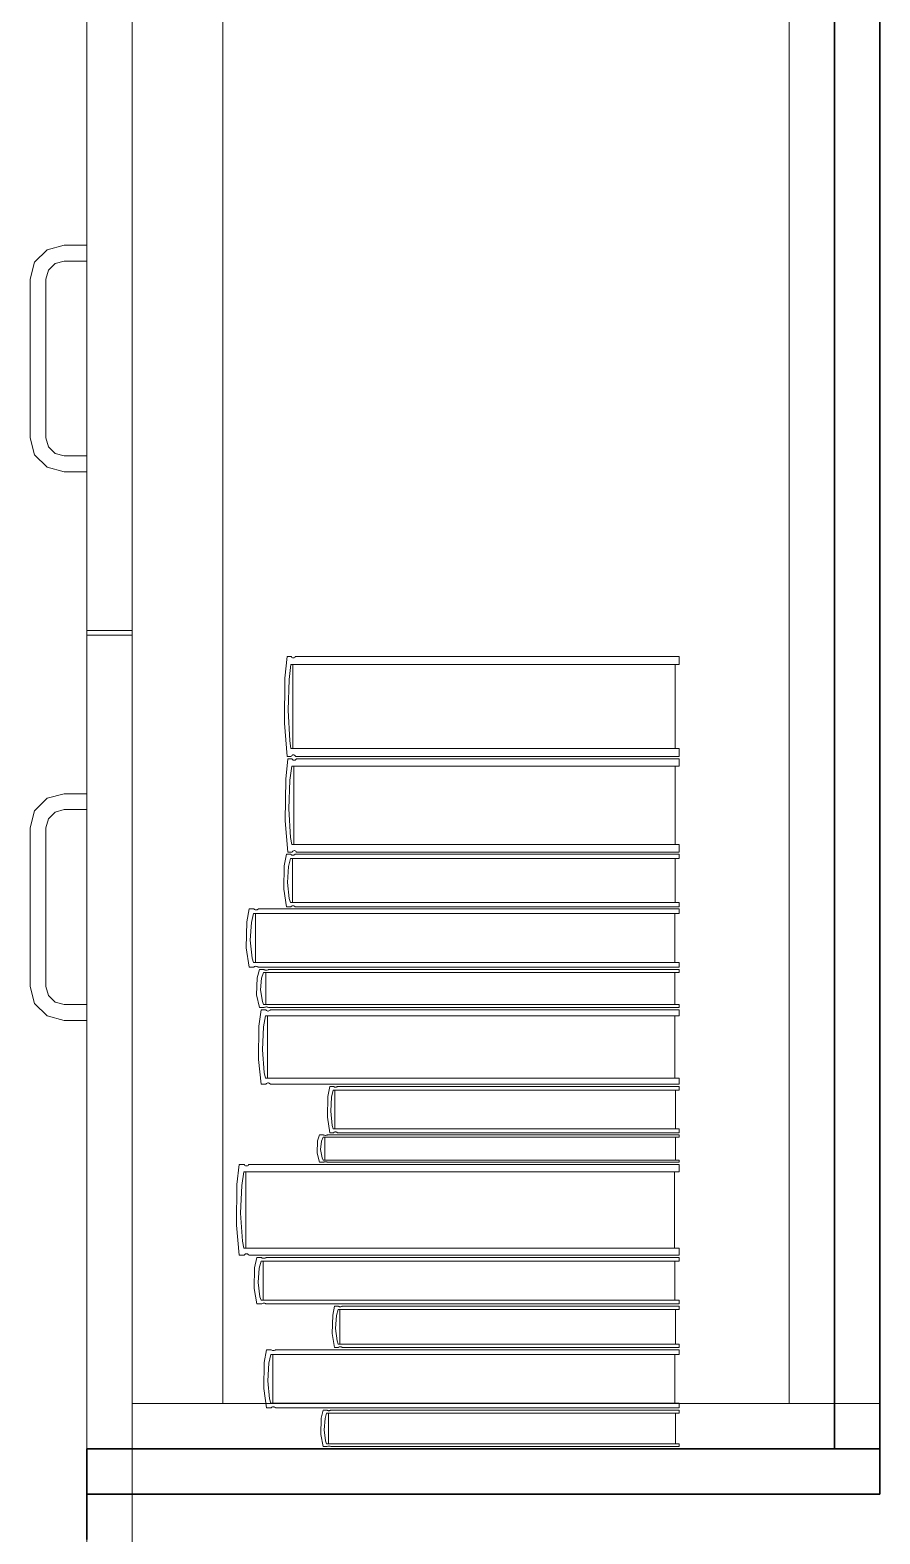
# Model space of a CAD drawing. Header units: inches. Extents: x -38 to 5698, y -33 to 92.
# Drawn here: x 116.594 to 116.969, y 34.983 to 35.646 of the extents above; entities that cross this region are included whole.
import ezdxf

# ---------------------------------------------------------------- set-up
doc = ezdxf.new("R2010")
doc.units = ezdxf.units.IN
doc.header["$MEASUREMENT"] = 0
doc.set_wipeout_variables(frame=1)
doc.linetypes.add('Wipeout_Contour', pattern=[1, 0, -1])
doc.layers.add('Interior - Mobiliario', color=7, linetype='Continuous')

msp = doc.modelspace()

# ---------------------------------------------------------------- linework, layer by layer
at = {"layer": 'Interior - Mobiliario', "color": 175, "linetype": 'Continuous', "lineweight": 13}
for p, q in [((116.63882, 36.48), (116.63882, 35.02)), ((116.94882, 35.02), (116.94882, 36.48)), ((116.63882, 36.46), (116.63882, 35.04)), ((116.67882, 35.04), (116.67882, 36.46)), ((116.92882, 36.46), (116.92882, 35.04)), ((116.61882, 35.74), (116.61882, 35.381)), ((116.63882, 35.74), (116.63882, 35.381)), ((116.60132, 35.54899), (116.60882, 35.551)), ((116.60882, 35.551), (116.61882, 35.551)), ((116.61882, 35.551), (116.61882, 35.544)), ((116.59583, 35.5435), (116.60132, 35.54899)), ((116.60882, 35.544), (116.60482, 35.54293)), ((116.61882, 35.544), (116.60882, 35.544)), ((116.59382, 35.536), (116.59583, 35.5435)), ((116.60189, 35.54), (116.60082, 35.536)), ((116.60482, 35.54293), (116.60189, 35.54)), ((116.59382, 35.466), (116.59382, 35.536)), ((116.60082, 35.536), (116.60082, 35.466)), ((116.59583, 35.4585), (116.59382, 35.466)), ((116.60082, 35.466), (116.60189, 35.462)), ((116.60132, 35.45301), (116.59583, 35.4585)), ((116.60189, 35.462), (116.60482, 35.45907)), ((116.60482, 35.45907), (116.60882, 35.458)), ((116.60882, 35.458), (116.61882, 35.458)), ((116.61882, 35.458), (116.61882, 35.451)), ((116.60882, 35.451), (116.60132, 35.45301)), ((116.61882, 35.451), (116.60882, 35.451)), ((116.61882, 35.381), (116.63882, 35.381)), ((116.61882, 35.379), (116.63882, 35.379)), ((116.7072, 35.36962), (116.70625, 35.35993)), ((116.70908, 35.36962), (116.7072, 35.36962)), ((116.70813, 35.35947), (116.70892, 35.36609)), ((116.70892, 35.36609), (116.88016, 35.36609)), ((116.70917, 35.36945), (116.70908, 35.36962)), ((116.70939, 35.36918), (116.70917, 35.36945)), ((116.70963, 35.369), (116.70939, 35.36918)), ((116.70988, 35.3689), (116.70963, 35.369)), ((116.70979, 35.36609), (116.70979, 35.32897)), ((116.71013, 35.36889), (116.70988, 35.3689)), ((116.71038, 35.36897), (116.71013, 35.36889)), ((116.71063, 35.36913), (116.71038, 35.36897)), ((116.71085, 35.36939), (116.71063, 35.36913)), ((116.71099, 35.36962), (116.71085, 35.36939)), ((116.88016, 35.36962), (116.71099, 35.36962)), ((116.87843, 35.32897), (116.87843, 35.36609)), ((116.88016, 35.36609), (116.88016, 35.36962)), ((116.70625, 35.35993), (116.70603, 35.34017)), ((116.70769, 35.34587), (116.70813, 35.35947)), ((116.70841, 35.33233), (116.70769, 35.34587)), ((116.70603, 35.34017), (116.7072, 35.32544)), ((116.70892, 35.32897), (116.70841, 35.33233)), ((116.7072, 35.32544), (116.70908, 35.32544)), ((116.88016, 35.32897), (116.70892, 35.32897)), ((116.70908, 35.32544), (116.70922, 35.32568)), ((116.70922, 35.32568), (116.70944, 35.32593)), ((116.70944, 35.32593), (116.70968, 35.3261)), ((116.70968, 35.3261), (116.70993, 35.32618)), ((116.70993, 35.32618), (116.71019, 35.32617)), ((116.71019, 35.32617), (116.71044, 35.32607)), ((116.71044, 35.32607), (116.71068, 35.32588)), ((116.71068, 35.32588), (116.71089, 35.32561)), ((116.71089, 35.32561), (116.71099, 35.32544)), ((116.71099, 35.32544), (116.88016, 35.32544)), ((116.88016, 35.32544), (116.88016, 35.32897)), ((116.70754, 35.32444), (116.7066, 35.31541)), ((116.70942, 35.32444), (116.70754, 35.32444)), ((116.70848, 35.31498), (116.70927, 35.32115)), ((116.70927, 35.32115), (116.88016, 35.32115)), ((116.70951, 35.32428), (116.70942, 35.32444)), ((116.70973, 35.32403), (116.70951, 35.32428)), ((116.70997, 35.32386), (116.70973, 35.32403)), ((116.71022, 35.32376), (116.70997, 35.32386)), ((116.71013, 35.32115), (116.71013, 35.28657)), ((116.71047, 35.32375), (116.71022, 35.32376)), ((116.71073, 35.32383), (116.71047, 35.32375)), ((116.71097, 35.32398), (116.71073, 35.32383)), ((116.71119, 35.32422), (116.71097, 35.32398)), ((116.71133, 35.32444), (116.71119, 35.32422)), ((116.88016, 35.32444), (116.71133, 35.32444)), ((116.87843, 35.28657), (116.87843, 35.32115)), ((116.88016, 35.32115), (116.88016, 35.32444)), ((116.7066, 35.31541), (116.70638, 35.29701)), ((116.70804, 35.30231), (116.70848, 35.31498)), ((116.60132, 35.30699), (116.59583, 35.3015)), ((116.60882, 35.309), (116.60132, 35.30699)), ((116.61882, 35.309), (116.60882, 35.309)), ((116.61882, 35.302), (116.61882, 35.309)), ((116.59583, 35.3015), (116.59382, 35.294)), ((116.60189, 35.298), (116.60482, 35.30093)), ((116.60482, 35.30093), (116.60882, 35.302)), ((116.60882, 35.302), (116.61882, 35.302)), ((116.70876, 35.2897), (116.70804, 35.30231)), ((116.59382, 35.294), (116.59382, 35.224)), ((116.60082, 35.294), (116.60189, 35.298)), ((116.60082, 35.224), (116.60082, 35.294)), ((116.70638, 35.29701), (116.70754, 35.28328)), ((116.70927, 35.28657), (116.70876, 35.2897)), ((116.88016, 35.28657), (116.70927, 35.28657)), ((116.88016, 35.28328), (116.88016, 35.28657)), ((116.70695, 35.28228), (116.70601, 35.27722)), ((116.70884, 35.28228), (116.70695, 35.28228)), ((116.70754, 35.28328), (116.70942, 35.28328)), ((116.70789, 35.27698), (116.70869, 35.28043)), ((116.70869, 35.28043), (116.88016, 35.28043)), ((116.70893, 35.28219), (116.70884, 35.28228)), ((116.70915, 35.28205), (116.70893, 35.28219)), ((116.70939, 35.28195), (116.70915, 35.28205)), ((116.70964, 35.2819), (116.70939, 35.28195)), ((116.70942, 35.28328), (116.70956, 35.2835)), ((116.70955, 35.28043), (116.70955, 35.26104)), ((116.70956, 35.2835), (116.70978, 35.28374)), ((116.7099, 35.2819), (116.70964, 35.2819)), ((116.70978, 35.28374), (116.71002, 35.28389)), ((116.71015, 35.28194), (116.7099, 35.2819)), ((116.71002, 35.28389), (116.71028, 35.28397)), ((116.71039, 35.28203), (116.71015, 35.28194)), ((116.71028, 35.28397), (116.71053, 35.28396)), ((116.71061, 35.28216), (116.71039, 35.28203)), ((116.71053, 35.28396), (116.71078, 35.28387)), ((116.71076, 35.28228), (116.71061, 35.28216)), ((116.88016, 35.28228), (116.71076, 35.28228)), ((116.71078, 35.28387), (116.71102, 35.28369)), ((116.71102, 35.28369), (116.71123, 35.28344)), ((116.71123, 35.28344), (116.71133, 35.28328)), ((116.71133, 35.28328), (116.88016, 35.28328)), ((116.87843, 35.26104), (116.87843, 35.28043)), ((116.88016, 35.28043), (116.88016, 35.28228)), ((116.70601, 35.27722), (116.70579, 35.26689)), ((116.70745, 35.26987), (116.70789, 35.27698)), ((116.70579, 35.26689), (116.70695, 35.25919)), ((116.70817, 35.26279), (116.70745, 35.26987)), ((116.70695, 35.25919), (116.70884, 35.25919)), ((116.70869, 35.26104), (116.70817, 35.26279)), ((116.88016, 35.26104), (116.70869, 35.26104)), ((116.70884, 35.25919), (116.70898, 35.25931)), ((116.70898, 35.25931), (116.7092, 35.25944)), ((116.7092, 35.25944), (116.70944, 35.25953)), ((116.70944, 35.25953), (116.7097, 35.25958)), ((116.7097, 35.25958), (116.70995, 35.25957)), ((116.70995, 35.25957), (116.7102, 35.25952)), ((116.7102, 35.25952), (116.71044, 35.25942)), ((116.71044, 35.25942), (116.71066, 35.25928)), ((116.71066, 35.25928), (116.71076, 35.25919)), ((116.71076, 35.25919), (116.88016, 35.25919)), ((116.88016, 35.25919), (116.88016, 35.26104)), ((116.68942, 35.25254), (116.68919, 35.24103)), ((116.69046, 35.25819), (116.68942, 35.25254)), ((116.69252, 35.25819), (116.69046, 35.25819)), ((116.691, 35.24435), (116.69149, 35.25227)), ((116.69149, 35.25227), (116.69236, 35.25613)), ((116.69236, 35.25613), (116.88016, 35.25613)), ((116.69263, 35.25809), (116.69252, 35.25819)), ((116.69287, 35.25793), (116.69263, 35.25809)), ((116.69313, 35.25782), (116.69287, 35.25793)), ((116.6934, 35.25776), (116.69313, 35.25782)), ((116.69331, 35.25613), (116.69331, 35.23451)), ((116.69368, 35.25776), (116.6934, 35.25776)), ((116.69396, 35.25781), (116.69368, 35.25776)), ((116.69422, 35.2579), (116.69396, 35.25781)), ((116.69447, 35.25805), (116.69422, 35.2579)), ((116.69462, 35.25819), (116.69447, 35.25805)), ((116.88016, 35.25819), (116.69462, 35.25819)), ((116.87826, 35.23451), (116.87826, 35.25613)), ((116.88016, 35.25613), (116.88016, 35.25819)), ((116.68919, 35.24103), (116.69046, 35.23245)), ((116.6918, 35.23646), (116.691, 35.24435)), ((116.69046, 35.23245), (116.69252, 35.23245)), ((116.69236, 35.23451), (116.6918, 35.23646)), ((116.88016, 35.23451), (116.69236, 35.23451)), ((116.69252, 35.23245), (116.69268, 35.23259)), ((116.69268, 35.23259), (116.69292, 35.23273)), ((116.69292, 35.23273), (116.69319, 35.23283)), ((116.69319, 35.23283), (116.69347, 35.23288)), ((116.69347, 35.23288), (116.69374, 35.23287)), ((116.69374, 35.23287), (116.69402, 35.23281)), ((116.69402, 35.23281), (116.69428, 35.2327)), ((116.69428, 35.2327), (116.69452, 35.23255)), ((116.69452, 35.23255), (116.69462, 35.23245)), ((116.69462, 35.23245), (116.88016, 35.23245)), ((116.88016, 35.23245), (116.88016, 35.23451)), ((116.69399, 35.22777), (116.69376, 35.22027)), ((116.695, 35.23145), (116.69399, 35.22777)), ((116.69702, 35.23145), (116.695, 35.23145)), ((116.69553, 35.22244), (116.696, 35.2276)), ((116.696, 35.2276), (116.69686, 35.23011)), ((116.69686, 35.23011), (116.88016, 35.23011)), ((116.69712, 35.23138), (116.69702, 35.23145)), ((116.69735, 35.23128), (116.69712, 35.23138)), ((116.69761, 35.23121), (116.69735, 35.23128)), ((116.69788, 35.23117), (116.69761, 35.23121)), ((116.69778, 35.23011), (116.69778, 35.21602)), ((116.69815, 35.23117), (116.69788, 35.23117)), ((116.69842, 35.2312), (116.69815, 35.23117)), ((116.69868, 35.23126), (116.69842, 35.2312)), ((116.69892, 35.23136), (116.69868, 35.23126)), ((116.69907, 35.23145), (116.69892, 35.23136)), ((116.88016, 35.23145), (116.69907, 35.23145)), ((116.87831, 35.21602), (116.87831, 35.23011)), ((116.88016, 35.23011), (116.88016, 35.23145)), ((116.59382, 35.224), (116.59583, 35.2165)), ((116.60189, 35.22), (116.60082, 35.224)), ((116.60482, 35.21707), (116.60189, 35.22)), ((116.69376, 35.22027), (116.695, 35.21468)), ((116.69631, 35.21729), (116.69553, 35.22244)), ((116.59583, 35.2165), (116.60132, 35.21101)), ((116.60882, 35.216), (116.60482, 35.21707)), ((116.61882, 35.216), (116.60882, 35.216)), ((116.61882, 35.209), (116.61882, 35.216)), ((116.69582, 35.21368), (116.69481, 35.20649)), ((116.695, 35.21468), (116.69702, 35.21468)), ((116.69782, 35.21368), (116.69582, 35.21368)), ((116.69686, 35.21602), (116.69631, 35.21729)), ((116.88016, 35.21602), (116.69686, 35.21602)), ((116.69702, 35.21468), (116.69717, 35.21477)), ((116.69717, 35.21477), (116.69741, 35.21487)), ((116.69741, 35.21487), (116.69767, 35.21493)), ((116.69767, 35.21493), (116.69794, 35.21496)), ((116.69793, 35.21355), (116.69782, 35.21368)), ((116.69816, 35.21336), (116.69793, 35.21355)), ((116.69794, 35.21496), (116.69821, 35.21496)), ((116.69841, 35.21322), (116.69816, 35.21336)), ((116.69821, 35.21496), (116.69848, 35.21492)), ((116.69868, 35.21314), (116.69841, 35.21322)), ((116.69848, 35.21492), (116.69873, 35.21485)), ((116.69895, 35.21313), (116.69868, 35.21314)), ((116.69873, 35.21485), (116.69896, 35.21475)), ((116.69922, 35.21319), (116.69895, 35.21313)), ((116.69896, 35.21475), (116.69907, 35.21468)), ((116.69907, 35.21468), (116.88016, 35.21468)), ((116.69948, 35.21332), (116.69922, 35.21319)), ((116.69971, 35.21351), (116.69948, 35.21332)), ((116.69986, 35.21368), (116.69971, 35.21351)), ((116.88016, 35.21368), (116.69986, 35.21368)), ((116.88016, 35.21468), (116.88016, 35.21602)), ((116.88016, 35.21106), (116.88016, 35.21368)), ((116.60132, 35.21101), (116.60882, 35.209)), ((116.60882, 35.209), (116.61882, 35.209)), ((116.69481, 35.20649), (116.69458, 35.19182)), ((116.69635, 35.19605), (116.69682, 35.20615)), ((116.69682, 35.20615), (116.69766, 35.21106)), ((116.69766, 35.21106), (116.88016, 35.21106)), ((116.69858, 35.21106), (116.69858, 35.18351)), ((116.87832, 35.18351), (116.87832, 35.21106)), ((116.69712, 35.186), (116.69635, 35.19605)), ((116.69458, 35.19182), (116.69582, 35.18088)), ((116.69766, 35.18351), (116.69712, 35.186)), ((116.69582, 35.18088), (116.69782, 35.18088)), ((116.88016, 35.18351), (116.69766, 35.18351)), ((116.69782, 35.18088), (116.69798, 35.18106)), ((116.69798, 35.18106), (116.69821, 35.18125)), ((116.69821, 35.18125), (116.69847, 35.18137)), ((116.69847, 35.18137), (116.69874, 35.18143)), ((116.69874, 35.18143), (116.69901, 35.18142)), ((116.69901, 35.18142), (116.69928, 35.18135)), ((116.69928, 35.18135), (116.69953, 35.18121)), ((116.69953, 35.18121), (116.69976, 35.18101)), ((116.69976, 35.18101), (116.69986, 35.18088)), ((116.69986, 35.18088), (116.88016, 35.18088)), ((116.72605, 35.17988), (116.7252, 35.17541)), ((116.72772, 35.17988), (116.72605, 35.17988)), ((116.72781, 35.1798), (116.72772, 35.17988)), ((116.728, 35.17968), (116.72781, 35.1798)), ((116.72821, 35.17959), (116.728, 35.17968)), ((116.72844, 35.17955), (116.72821, 35.17959)), ((116.72866, 35.17954), (116.72844, 35.17955)), ((116.72889, 35.17958), (116.72866, 35.17954)), ((116.7291, 35.17966), (116.72889, 35.17958)), ((116.7293, 35.17977), (116.7291, 35.17966)), ((116.72943, 35.17988), (116.7293, 35.17977)), ((116.88016, 35.17988), (116.72943, 35.17988)), ((116.88016, 35.18088), (116.88016, 35.18351)), ((116.88016, 35.17825), (116.88016, 35.17988)), ((116.7252, 35.17541), (116.72501, 35.1663)), ((116.72649, 35.16893), (116.72688, 35.1752)), ((116.72688, 35.1752), (116.72759, 35.17825)), ((116.72759, 35.17825), (116.88016, 35.17825)), ((116.72836, 35.17825), (116.72836, 35.16114)), ((116.87862, 35.16114), (116.87862, 35.17825)), ((116.72501, 35.1663), (116.72605, 35.1595)), ((116.72713, 35.16268), (116.72649, 35.16893)), ((116.72605, 35.1595), (116.72772, 35.1595)), ((116.72759, 35.16114), (116.72713, 35.16268)), ((116.88016, 35.16114), (116.72759, 35.16114)), ((116.72772, 35.1595), (116.72785, 35.15961)), ((116.72785, 35.15961), (116.72805, 35.15973)), ((116.72805, 35.15973), (116.72826, 35.15981)), ((116.72826, 35.15981), (116.72849, 35.15985)), ((116.72849, 35.15985), (116.72871, 35.15984)), ((116.72871, 35.15984), (116.72894, 35.15979)), ((116.72894, 35.15979), (116.72915, 35.15971)), ((116.72915, 35.15971), (116.72934, 35.15958)), ((116.72934, 35.15958), (116.72943, 35.1595)), ((116.72943, 35.1595), (116.88016, 35.1595)), ((116.88016, 35.1595), (116.88016, 35.16114)), ((116.72067, 35.15586), (116.72047, 35.15048)), ((116.72153, 35.1585), (116.72067, 35.15586)), ((116.72326, 35.1585), (116.72153, 35.1585)), ((116.72199, 35.15203), (116.72239, 35.15574)), ((116.72239, 35.15574), (116.72312, 35.15754)), ((116.72312, 35.15754), (116.88016, 35.15754)), ((116.72335, 35.15846), (116.72326, 35.1585)), ((116.72355, 35.15839), (116.72335, 35.15846)), ((116.72377, 35.15833), (116.72355, 35.15839)), ((116.72399, 35.15831), (116.72377, 35.15833)), ((116.72391, 35.15754), (116.72391, 35.14743)), ((116.72423, 35.1583), (116.72399, 35.15831)), ((116.72446, 35.15833), (116.72423, 35.1583)), ((116.72468, 35.15837), (116.72446, 35.15833)), ((116.72488, 35.15844), (116.72468, 35.15837)), ((116.72502, 35.1585), (116.72488, 35.15844)), ((116.88016, 35.1585), (116.72502, 35.1585)), ((116.87857, 35.14743), (116.87857, 35.15754)), ((116.88016, 35.15754), (116.88016, 35.1585)), ((116.72047, 35.15048), (116.72153, 35.14647)), ((116.72153, 35.14647), (116.72326, 35.14647)), ((116.72265, 35.14834), (116.72199, 35.15203)), ((116.72312, 35.14743), (116.72265, 35.14834)), ((116.88016, 35.14743), (116.72312, 35.14743)), ((116.72326, 35.14647), (116.72339, 35.14653)), ((116.72339, 35.14653), (116.72359, 35.1466)), ((116.72359, 35.1466), (116.72382, 35.14665)), ((116.72382, 35.14665), (116.72405, 35.14667)), ((116.72405, 35.14667), (116.72428, 35.14666)), ((116.72428, 35.14666), (116.72451, 35.14664)), ((116.72451, 35.14664), (116.72473, 35.14659)), ((116.72473, 35.14659), (116.72493, 35.14651)), ((116.72493, 35.14651), (116.72502, 35.14647)), ((116.72502, 35.14647), (116.88016, 35.14647)), ((116.88016, 35.14647), (116.88016, 35.14743)), ((116.68615, 35.14547), (116.68509, 35.13668)), ((116.68826, 35.14547), (116.68615, 35.14547)), ((116.6872, 35.13626), (116.68809, 35.14226)), ((116.68809, 35.14226), (116.88016, 35.14226)), ((116.68837, 35.14531), (116.68826, 35.14547)), ((116.68861, 35.14507), (116.68837, 35.14531)), ((116.68888, 35.1449), (116.68861, 35.14507)), ((116.68916, 35.14481), (116.68888, 35.1449)), ((116.68906, 35.14226), (116.68906, 35.10862)), ((116.68945, 35.1448), (116.68916, 35.14481)), ((116.68973, 35.14487), (116.68945, 35.1448)), ((116.69, 35.14502), (116.68973, 35.14487)), ((116.69025, 35.14525), (116.69, 35.14502)), ((116.69041, 35.14547), (116.69025, 35.14525)), ((116.88016, 35.14547), (116.69041, 35.14547)), ((116.87822, 35.10862), (116.87822, 35.14226)), ((116.88016, 35.14226), (116.88016, 35.14547)), ((116.68509, 35.13668), (116.68485, 35.11877)), ((116.68671, 35.12394), (116.6872, 35.13626)), ((116.68752, 35.11165), (116.68671, 35.12394)), ((116.68485, 35.11877), (116.68615, 35.10541)), ((116.68809, 35.10862), (116.68752, 35.11165)), ((116.88016, 35.10862), (116.68809, 35.10862)), ((116.68842, 35.10563), (116.68867, 35.10586)), ((116.68867, 35.10586), (116.68894, 35.10601)), ((116.68894, 35.10601), (116.68922, 35.10608)), ((116.68922, 35.10608), (116.68951, 35.10607)), ((116.68951, 35.10607), (116.68979, 35.10598)), ((116.68979, 35.10598), (116.69006, 35.10581)), ((116.69006, 35.10581), (116.6903, 35.10557)), ((116.88016, 35.10541), (116.88016, 35.10862)), ((116.68615, 35.10541), (116.68826, 35.10541)), ((116.68826, 35.10541), (116.68842, 35.10563)), ((116.6903, 35.10557), (116.69041, 35.10541)), ((116.69041, 35.10541), (116.88016, 35.10541)), ((116.6929, 35.09993), (116.69267, 35.09078)), ((116.69392, 35.10441), (116.6929, 35.09993)), ((116.69594, 35.10441), (116.69392, 35.10441)), ((116.69445, 35.09342), (116.69493, 35.09971)), ((116.69493, 35.09971), (116.69578, 35.10278)), ((116.69578, 35.10278), (116.88016, 35.10278)), ((116.69605, 35.10433), (116.69594, 35.10441)), ((116.69628, 35.10421), (116.69605, 35.10433)), ((116.69654, 35.10412), (116.69628, 35.10421)), ((116.69681, 35.10408), (116.69654, 35.10412)), ((116.69671, 35.10278), (116.69671, 35.0856)), ((116.69708, 35.10407), (116.69681, 35.10408)), ((116.69735, 35.10411), (116.69708, 35.10407)), ((116.69761, 35.10419), (116.69735, 35.10411)), ((116.69785, 35.1043), (116.69761, 35.10419)), ((116.69801, 35.10441), (116.69785, 35.1043)), ((116.88016, 35.10441), (116.69801, 35.10441)), ((116.8783, 35.0856), (116.8783, 35.10278)), ((116.88016, 35.10278), (116.88016, 35.10441)), ((116.69523, 35.08715), (116.69445, 35.09342)), ((116.69267, 35.09078), (116.69392, 35.08396)), ((116.69578, 35.0856), (116.69523, 35.08715)), ((116.69392, 35.08396), (116.69594, 35.08396)), ((116.88016, 35.0856), (116.69578, 35.0856)), ((116.69594, 35.08396), (116.6961, 35.08407)), ((116.6961, 35.08407), (116.69634, 35.08419)), ((116.69634, 35.08419), (116.6966, 35.08427)), ((116.6966, 35.08427), (116.69687, 35.08431)), ((116.69687, 35.08431), (116.69714, 35.0843)), ((116.69714, 35.0843), (116.69741, 35.08425)), ((116.69741, 35.08425), (116.69767, 35.08417)), ((116.69767, 35.08417), (116.6979, 35.08404)), ((116.6979, 35.08404), (116.69801, 35.08396)), ((116.69801, 35.08396), (116.88016, 35.08396)), ((116.72821, 35.08296), (116.72738, 35.07897)), ((116.72986, 35.08296), (116.72821, 35.08296)), ((116.72903, 35.07878), (116.72973, 35.08151)), ((116.72973, 35.08151), (116.88016, 35.08151)), ((116.72994, 35.08289), (116.72986, 35.08296)), ((116.73014, 35.08278), (116.72994, 35.08289)), ((116.73035, 35.08271), (116.73014, 35.08278)), ((116.73056, 35.08266), (116.73035, 35.08271)), ((116.73049, 35.08151), (116.73049, 35.06623)), ((116.73079, 35.08266), (116.73056, 35.08266)), ((116.73101, 35.08269), (116.73079, 35.08266)), ((116.73122, 35.08276), (116.73101, 35.08269)), ((116.73142, 35.08287), (116.73122, 35.08276)), ((116.73154, 35.08296), (116.73142, 35.08287)), ((116.88016, 35.08296), (116.73154, 35.08296)), ((116.87864, 35.06623), (116.87864, 35.08151)), ((116.88016, 35.08396), (116.88016, 35.0856)), ((116.88016, 35.08151), (116.88016, 35.08296)), ((116.72738, 35.07897), (116.72719, 35.07084)), ((116.72864, 35.07318), (116.72903, 35.07878)), ((116.72928, 35.06761), (116.72864, 35.07318)), ((116.72719, 35.07084), (116.72821, 35.06477)), ((116.72973, 35.06623), (116.72928, 35.06761)), ((116.88016, 35.06623), (116.72973, 35.06623)), ((116.88016, 35.06477), (116.88016, 35.06623)), ((116.69817, 35.06377), (116.69718, 35.05814)), ((116.70015, 35.06377), (116.69817, 35.06377)), ((116.69916, 35.05788), (116.69999, 35.06172)), ((116.69999, 35.06172), (116.88016, 35.06172)), ((116.70025, 35.06367), (116.70015, 35.06377)), ((116.70048, 35.06351), (116.70025, 35.06367)), ((116.70073, 35.06341), (116.70048, 35.06351)), ((116.701, 35.06335), (116.70073, 35.06341)), ((116.7009, 35.06172), (116.7009, 35.04017)), ((116.70126, 35.06334), (116.701, 35.06335)), ((116.70153, 35.06339), (116.70126, 35.06334)), ((116.70178, 35.06349), (116.70153, 35.06339)), ((116.70202, 35.06363), (116.70178, 35.06349)), ((116.70217, 35.06377), (116.70202, 35.06363)), ((116.88016, 35.06377), (116.70217, 35.06377)), ((116.72821, 35.06477), (116.72986, 35.06477)), ((116.72986, 35.06477), (116.72998, 35.06487)), ((116.72998, 35.06487), (116.73018, 35.06497)), ((116.73018, 35.06497), (116.73039, 35.06504)), ((116.73039, 35.06504), (116.73061, 35.06507)), ((116.73061, 35.06507), (116.73084, 35.06507)), ((116.73084, 35.06507), (116.73106, 35.06503)), ((116.73106, 35.06503), (116.73127, 35.06495)), ((116.73127, 35.06495), (116.73146, 35.06484)), ((116.73146, 35.06484), (116.73154, 35.06477)), ((116.73154, 35.06477), (116.88016, 35.06477)), ((116.87834, 35.04017), (116.87834, 35.06172)), ((116.88016, 35.06172), (116.88016, 35.06377)), ((116.69718, 35.05814), (116.69695, 35.04667)), ((116.69869, 35.04998), (116.69916, 35.05788)), ((116.69695, 35.04667), (116.69817, 35.03812)), ((116.69945, 35.04211), (116.69869, 35.04998)), ((116.63882, 35.04), (116.67882, 35.04)), ((116.67882, 35.04), (116.92882, 35.04)), ((116.69999, 35.04017), (116.69945, 35.04211)), ((116.88016, 35.04017), (116.69999, 35.04017)), ((116.88016, 35.03812), (116.88016, 35.04017)), ((116.69817, 35.03812), (116.70015, 35.03812)), ((116.70015, 35.03812), (116.7003, 35.03825)), ((116.7003, 35.03825), (116.70054, 35.0384)), ((116.70054, 35.0384), (116.70079, 35.0385)), ((116.70079, 35.0385), (116.70106, 35.03855)), ((116.70106, 35.03855), (116.70132, 35.03854)), ((116.70132, 35.03854), (116.70159, 35.03848)), ((116.70159, 35.03848), (116.70184, 35.03837)), ((116.70184, 35.03837), (116.70207, 35.03822)), ((116.70207, 35.03822), (116.70217, 35.03812)), ((116.70217, 35.03812), (116.88016, 35.03812)), ((116.72225, 35.03358), (116.72205, 35.02637)), ((116.72311, 35.03712), (116.72225, 35.03358)), ((116.72481, 35.03712), (116.72311, 35.03712)), ((116.72356, 35.02845), (116.72396, 35.03341)), ((116.72396, 35.03341), (116.72468, 35.03583)), ((116.72468, 35.03583), (116.88016, 35.03583)), ((116.7249, 35.03705), (116.72481, 35.03712)), ((116.7251, 35.03696), (116.7249, 35.03705)), ((116.72532, 35.03689), (116.7251, 35.03696)), ((116.72554, 35.03685), (116.72532, 35.03689)), ((116.72577, 35.03685), (116.72554, 35.03685)), ((116.726, 35.03688), (116.72577, 35.03685)), ((116.72622, 35.03694), (116.726, 35.03688)), ((116.72643, 35.03703), (116.72622, 35.03694)), ((116.72655, 35.03712), (116.72643, 35.03703)), ((116.88016, 35.03712), (116.72655, 35.03712)), ((116.88016, 35.03583), (116.88016, 35.03712)), ((116.72421, 35.02351), (116.72356, 35.02845)), ((116.63882, 35.02), (116.94882, 35.02))]:
    msp.add_line(p, q, dxfattribs=at)

# ---------------------------------------------------------------- wipeouts: each hides what was drawn before it
at = {"color": 254, "linetype": 'Wipeout_Contour', "lineweight": 0, "ltscale": 3316.366558}
msp.add_wipeout([(116.61882, 34.98), (116.96882, 34.98), (116.96882, 35), (116.61882, 35)], dxfattribs=at).dxf.layer = 'Interior - Mobiliario'

# ---------------------------------------------------------------- next in the draw order: linework, layer by layer
at = {"layer": 'Interior - Mobiliario', "color": 175, "linetype": 'Continuous', "lineweight": 30}
for q in [(116.96882, 35), (116.61882, 34.98)]:
    msp.add_line((116.61882, 35), q, dxfattribs=at)
at = {"layer": 'Interior - Mobiliario', "color": 175, "linetype": 'Continuous', "lineweight": 13}
for p, q in [((116.61882, 34.98), (116.61882, 35)), ((116.61882, 35), (116.96882, 35)), ((116.61882, 35), (116.61882, 33.5)), ((116.96882, 35), (116.61882, 35)), ((116.63882, 34.96), (116.63882, 35)), ((116.63882, 35), (116.96882, 35))]:
    msp.add_line(p, q, dxfattribs=at)

# ---------------------------------------------------------------- next in the draw order: wipeouts: each hides what was drawn before it
at = {"color": 254, "linetype": 'Wipeout_Contour', "lineweight": 0, "ltscale": 3317.156856}
msp.add_wipeout([(116.94882, 36.48), (116.94882, 35.02), (116.96882, 35.02), (116.96882, 36.48)], dxfattribs=at).dxf.layer = 'Interior - Mobiliario'

# ---------------------------------------------------------------- next in the draw order: linework, layer by layer
at = {"layer": 'Interior - Mobiliario', "color": 175, "linetype": 'Continuous', "lineweight": 30}
for p, q in [((116.94882, 35.02), (116.94882, 36.48)), ((116.96882, 35.02), (116.96882, 36.48)), ((116.94882, 35.02), (116.96882, 35.02))]:
    msp.add_line(p, q, dxfattribs=at)
at = {"layer": 'Interior - Mobiliario', "color": 175, "linetype": 'Continuous', "lineweight": 13}
for p, q in [((116.94882, 36.48), (116.94882, 35.02)), ((116.96882, 35.02), (116.96882, 36.48)), ((116.96882, 35.04), (116.96882, 36.46)), ((116.92882, 35.04), (116.96882, 35.04)), ((116.94882, 35.02), (116.96882, 35.02))]:
    msp.add_line(p, q, dxfattribs=at)

# ---------------------------------------------------------------- next in the draw order: wipeouts: each hides what was drawn before it
at = {"color": 254, "linetype": 'Wipeout_Contour', "lineweight": 0, "ltscale": 3316.369936}
msp.add_wipeout([(116.61882, 35.02), (116.61882, 35), (116.96882, 35), (116.96882, 35.02)], dxfattribs=at).dxf.layer = 'Interior - Mobiliario'

# ---------------------------------------------------------------- next in the draw order: linework, layer by layer
at = {"layer": 'Interior - Mobiliario', "color": 175, "linetype": 'Continuous', "lineweight": 13}
for p, q in [((116.61882, 35), (116.61882, 36.5)), ((116.96882, 36.5), (116.96882, 35)), ((116.61882, 36.48), (116.61882, 35.02)), ((116.61882, 36.48), (116.61882, 35.02)), ((116.63882, 36.48), (116.63882, 35.02)), ((116.63882, 36.48), (116.63882, 35.02)), ((116.94882, 35.02), (116.94882, 36.48)), ((116.94882, 35.02), (116.94882, 36.48)), ((116.94882, 35.02), (116.94882, 36.48)), ((116.96882, 35.02), (116.96882, 36.48)), ((116.61882, 35.02), (116.61882, 35.379)), ((116.63882, 35.02), (116.63882, 35.379)), ((116.63882, 35.04), (116.63882, 35)), ((116.96882, 35), (116.96882, 35.04)), ((116.72546, 35.03583), (116.72546, 35.02229)), ((116.87859, 35.02229), (116.87859, 35.03583)), ((116.72205, 35.02637), (116.72311, 35.021)), ((116.96882, 35.02), (116.61882, 35.02)), ((116.61882, 35.02), (116.61882, 35)), ((116.61882, 35.02), (116.96882, 35.02)), ((116.61882, 35.02), (116.94882, 35.02)), ((116.61882, 35.02), (116.63882, 35.02)), ((116.63882, 35.02), (116.94882, 35.02)), ((116.63882, 35.02), (116.94882, 35.02)), ((116.72311, 35.021), (116.72481, 35.021)), ((116.72468, 35.02229), (116.72421, 35.02351)), ((116.88016, 35.02229), (116.72468, 35.02229)), ((116.72481, 35.021), (116.72494, 35.02109)), ((116.72494, 35.02109), (116.72515, 35.02118)), ((116.72515, 35.02118), (116.72537, 35.02124)), ((116.72537, 35.02124), (116.72559, 35.02127)), ((116.72559, 35.02127), (116.72583, 35.02127)), ((116.72583, 35.02127), (116.72605, 35.02123)), ((116.72605, 35.02123), (116.72627, 35.02116)), ((116.72627, 35.02116), (116.72647, 35.02106)), ((116.72647, 35.02106), (116.72655, 35.021)), ((116.72655, 35.021), (116.88016, 35.021)), ((116.88016, 35.021), (116.88016, 35.02229)), ((116.96882, 35), (116.96882, 35.02)), ((116.61882, 35), (116.96882, 35)), ((116.96882, 35), (116.61882, 35)), ((116.63882, 35), (116.96882, 35))]:
    msp.add_line(p, q, dxfattribs=at)
at = {"layer": 'Interior - Mobiliario', "color": 175, "linetype": 'Continuous', "lineweight": 30}
for p, q in [((116.61882, 35.02), (116.96882, 35.02)), ((116.61882, 35), (116.61882, 35.02)), ((116.96882, 35), (116.96882, 35.02)), ((116.61882, 35), (116.96882, 35))]:
    msp.add_line(p, q, dxfattribs=at)

doc.saveas('drawing.dxf')
